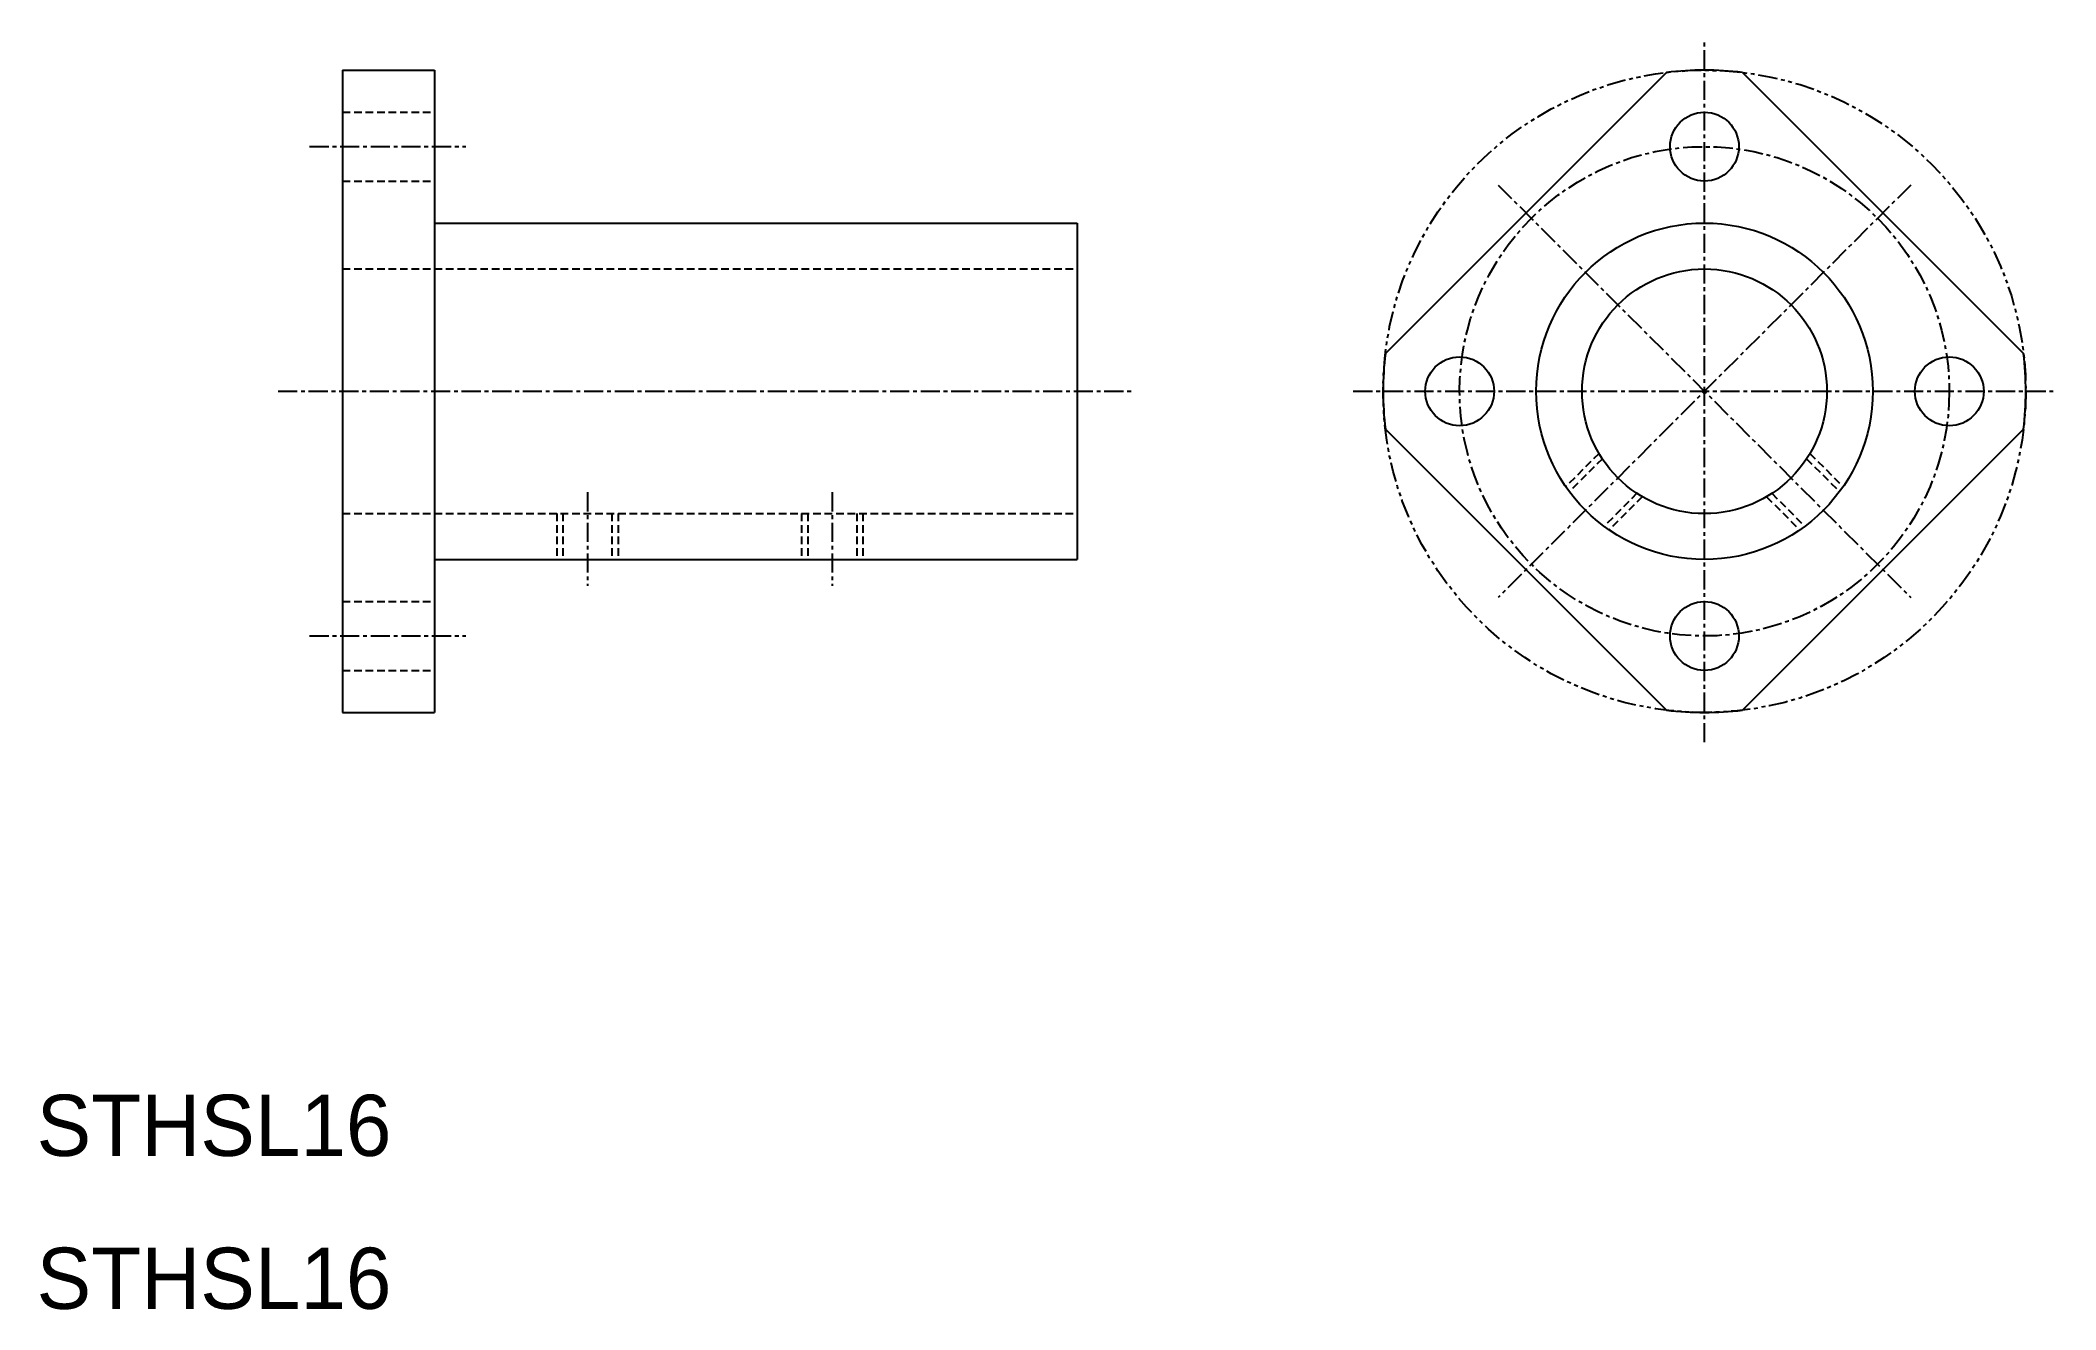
# Model space of a CAD drawing. Extents: x 10 to 142, y 10 to 93.
import ezdxf

# ---------------------------------------------------------------- set-up
doc = ezdxf.new("R2010")
doc.units = 0
for name, pattern in [('CENTER', [2, 1.25, -0.25, 0.25, -0.25]), ('DASHED', [0.75, 0.5, -0.25]), ('PHANTOM', [2.5, 1.25, -0.25, 0.25, -0.25, 0.25, -0.25])]:
    doc.linetypes.add(name, pattern=pattern)
doc.layers.get('0').update_dxf_attribs({"linetype": 'CONTINUOUS'})
doc.layers.add('CENTER', color=1, linetype='CENTER')

msp = doc.modelspace()

# ---------------------------------------------------------------- linework, layer by layer
at = {"color": 7, "linetype": 'CONTINUOUS'}
for p, q in [((30, 91), (30, 49)), ((30, 91), (36, 91)), ((36, 91), (36, 49)), ((116.52, 90.85), (98.15, 72.48)), ((121.48, 90.85), (139.85, 72.48)), ((30, 81.62), (30, 81.63)), ((36, 81), (78, 81)), ((78, 81), (78, 59)), ((30, 72.25), (30, 72.25)), ((98.15, 67.52), (116.52, 49.15)), ((139.85, 67.52), (121.48, 49.15)), ((36, 59), (78, 59)), ((30, 49), (36, 49))]:
    msp.add_line(p, q, dxfattribs=at)
at = {"color": 3, "linetype": 'DASHED'}
for p, q in [((30, 88.25), (36, 88.25)), ((30, 83.75), (36, 83.75)), ((30, 78), (78, 78)), ((112.11, 65.94), (109.94, 63.77)), ((125.89, 65.94), (128.06, 63.77)), ((112.33, 65.59), (110.17, 63.44)), ((125.67, 65.59), (127.83, 63.44)), ((114.59, 63.33), (112.44, 61.17)), ((123.41, 63.33), (125.56, 61.17)), ((30, 62), (78, 62)), ((44, 62), (44, 59)), ((44.4, 62), (44.4, 59)), ((47.6, 62), (47.6, 59)), ((48, 62), (48, 59)), ((60, 62), (60, 59)), ((60.4, 62), (60.4, 59)), ((63.6, 62), (63.6, 59)), ((64, 62), (64, 59)), ((114.94, 63.11), (112.77, 60.94)), ((123.06, 63.11), (125.23, 60.94)), ((30, 56.25), (36, 56.25)), ((30, 51.75), (36, 51.75))]:
    msp.add_line(p, q, dxfattribs=at)
at = {"color": 3, "linetype": 'PHANTOM'}
msp.add_circle((119, 70), 21, dxfattribs=at)
at = {"color": 7, "linetype": 'CONTINUOUS'}
for centre, radius in [((119, 86), 2.25), ((119, 70), 11), ((119, 70), 8), ((103, 70), 2.25), ((135, 70), 2.25), ((119, 54), 2.25)]:
    msp.add_circle(centre, radius, dxfattribs=at)
for start, end in [(83.2132, 96.7868), (173.2132, 186.7868), (353.2132, 6.7868), (263.2132, 276.7868)]:
    msp.add_arc((119, 70), 21, start, end, dxfattribs=at)
at = {"layer": 'CENTER', "color": 1, "linetype": 'CENTER'}
for p, q in [((119, 47.05), (119, 92.95)), ((27.84, 86), (38.06, 86)), ((132.49, 83.49), (105.51, 56.51)), ((105.51, 83.49), (132.49, 56.51)), ((25.78, 70), (81.74, 70)), ((96.05, 70), (141.95, 70)), ((46, 63.4), (46, 57.28)), ((62, 63.4), (62, 57.28)), ((27.84, 54), (38.06, 54))]:
    msp.add_line(p, q, dxfattribs=at)
msp.add_circle((119, 70), 16, dxfattribs=at)

# ---------------------------------------------------------------- texts
at = {"color": 7, "linetype": 'CONTINUOUS'}
for p in [(10, 20), (10, 10)]:
    msp.add_text('STHSL16', height=4, dxfattribs=at).set_placement(p)

doc.saveas('drawing.dxf')
